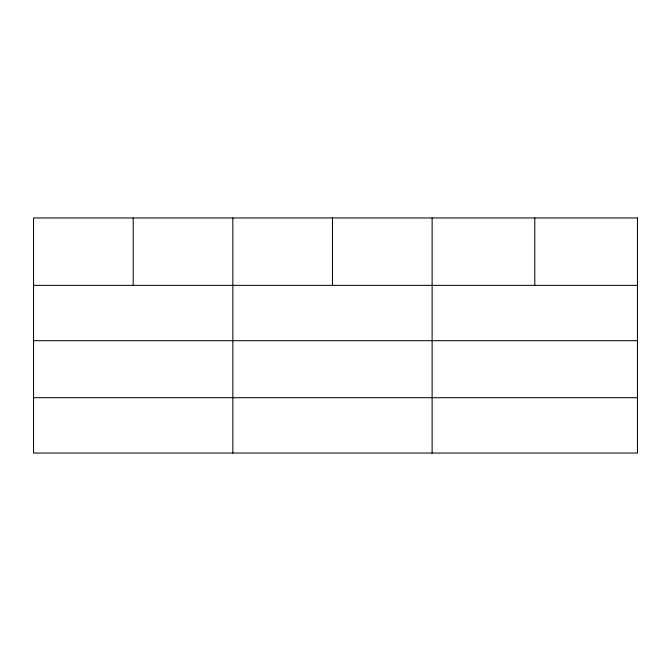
<?xml version="1.0" encoding="UTF-8"?>
<svg xmlns="http://www.w3.org/2000/svg" width="671" height="671" viewBox="0 0 671 671"><rect width="100%" height="100%" fill="white"/><g stroke="black" fill="none" stroke-linecap="round" stroke-linejoin="round"><path stroke-width="1.01" d="M33.55 285.36L637.45 285.36M33.55 340.692L637.45 340.692M33.55 397.71L637.45 397.71M534.787 217.958L534.787 285.36M432.124 217.958L432.124 453.042M332.481 217.958L332.481 285.36M232.837 217.958L232.837 453.042M133.194 217.958L133.194 285.36M637.45 217.958L33.55 217.958L33.55 453.042L637.45 453.042L637.45 217.958"/></g></svg>
